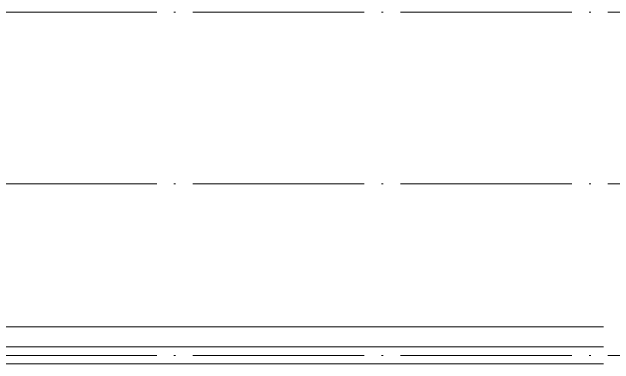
# Model space of a CAD drawing. Extents: x 27938 to 725830, y -209821 to 1628073.
# Drawn here: x 279648 to 281754, y 364294 to 365524 of the extents above; entities that cross this region are included whole.
import ezdxf

# ---------------------------------------------------------------- set-up
doc = ezdxf.new("R2010")
doc.units = 0
doc.header["$LTSCALE"] = 1000
doc.header["$MEASUREMENT"] = 0
doc.linetypes.add('DOTE', pattern=[2.42, 2, -0.2, 0.02, -0.2])
for name, color, linetype, lineweight in [('DOTE', 19, 'DOTE', 9), ('平面-栏杆', 135, 'Continuous', 15), ('平面-看线', 45, 'Continuous', 15)]:
    doc.layers.add(name, color=color, linetype=linetype, lineweight=lineweight)

# ---------------------------------------------------------------- blocks, each defined once
blk = doc.blocks.new('FGDGDRGSDGDG')
at = {"layer": 'DOTE', "linetype": 'DOTE', "ltscale": 0.3}
for p, q in [((488182.5, 517148.5), (546982.5, 517148.5)), ((488182.5, 516548.5), (546982.5, 516548.5)), ((488182.5, 515948.5), (546982.5, 515948.5))]:
    blk.add_line(p, q, dxfattribs=at)

msp = doc.modelspace()

# ---------------------------------------------------------------- linework, layer by layer
at = {"layer": '平面-栏杆'}
for p, q in [((275816.6, 364353.7), (281716.6, 364353.7)), ((275816.6, 364293.7), (281716.6, 364293.7))]:
    msp.add_line(p, q, dxfattribs=at)
at = {"layer": '平面-看线'}
msp.add_line((275816.6, 364423.7), (281716.6, 364423.7), dxfattribs=at)

# ---------------------------------------------------------------- block references
msp.add_blockref('FGDGDRGSDGDG', (-218065.9, -151624.7))

doc.saveas('drawing.dxf')
